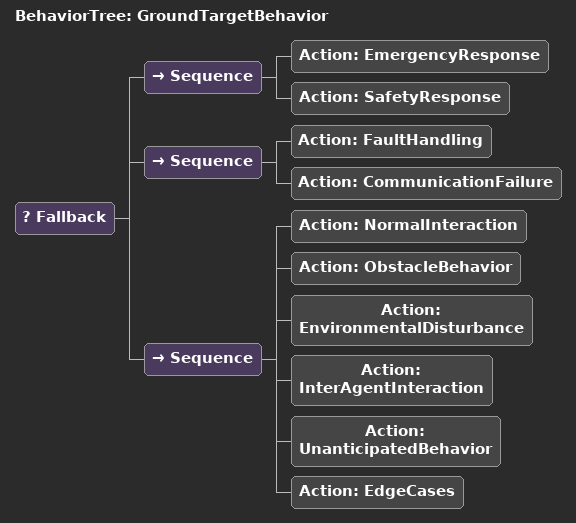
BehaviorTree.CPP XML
<root BTCPP_format="4">
<BehaviorTree ID="GroundTargetBehavior">
    <Fallback>
        <Sequence>
            <Action ID="EmergencyResponse"/>
            <Action ID="SafetyResponse"/>
        </Sequence>
        <Sequence>
            <Action ID="FaultHandling"/>
            <Action ID="CommunicationFailure"/>
        </Sequence>
        <Sequence>
            <Action ID="NormalInteraction"/>
            <Action ID="ObstacleBehavior"/>
            <Action ID="EnvironmentalDisturbance"/>
            <Action ID="InterAgentInteraction"/>
            <Action ID="UnanticipatedBehavior"/>
            <Action ID="EdgeCases"/>
        </Sequence>
    </Fallback>
</BehaviorTree>
</root>
